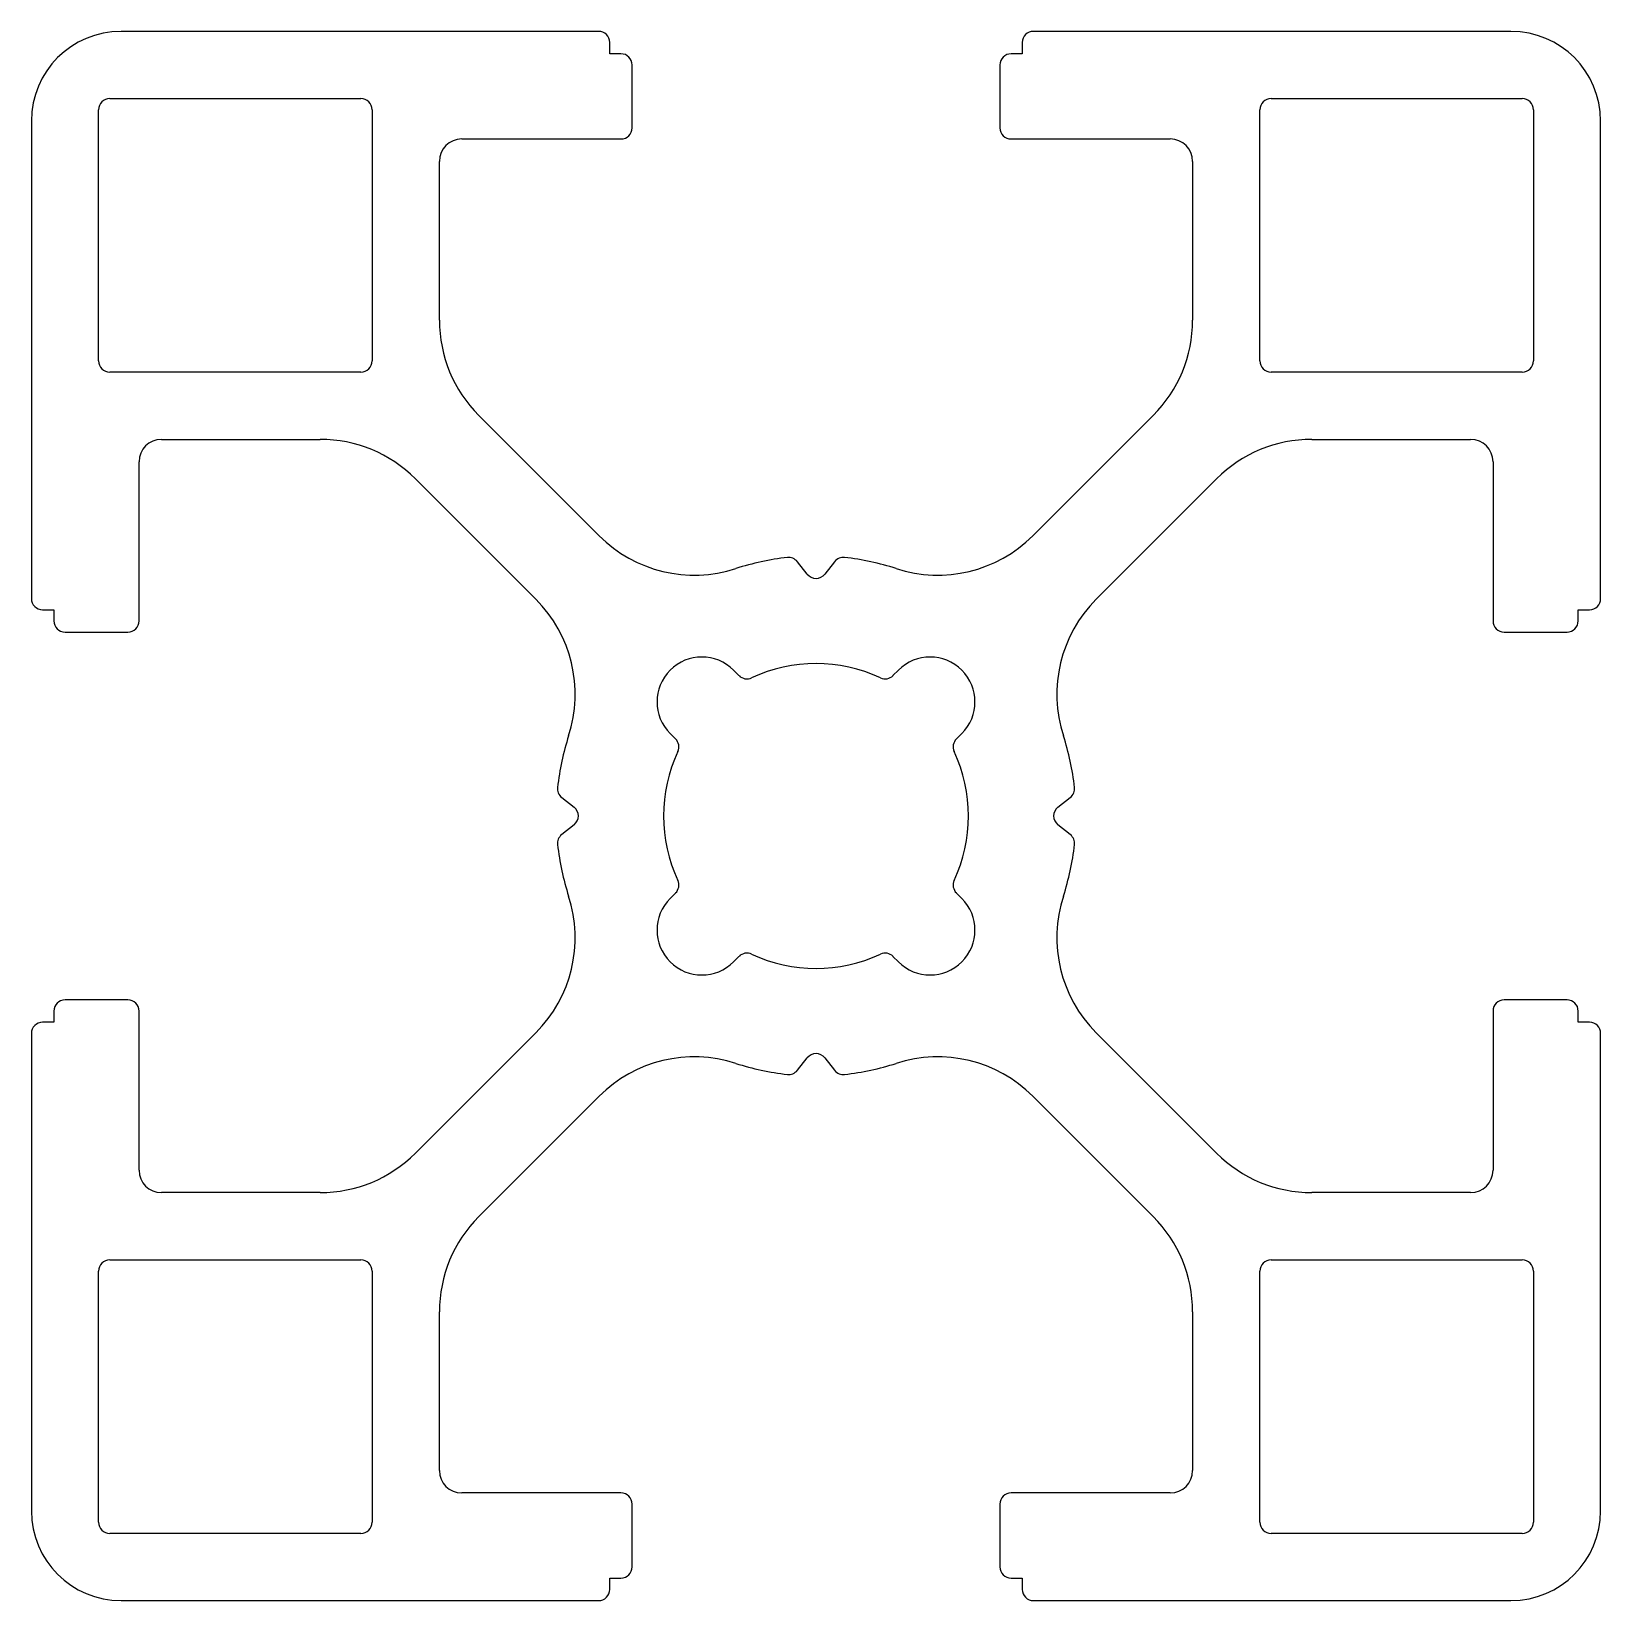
# Model space of a CAD drawing. Extents: x 1311.8 to 1346.8, y 2577.9 to 2612.9.
import ezdxf

# ---------------------------------------------------------------- set-up
doc = ezdxf.new("R2010")
doc.units = 0
doc.layers.get('0').update_dxf_attribs({"linetype": 'CONTINUOUS'})

msp = doc.modelspace()

# ---------------------------------------------------------------- linework, layer by layer
for p, q in [((1324.441, 2612.915), (1313.791, 2612.915)), ((1344.791, 2612.915), (1334.141, 2612.915)), ((1324.691, 2612.415), (1324.691, 2612.665)), ((1324.941, 2612.415), (1324.691, 2612.415)), ((1333.891, 2612.415), (1333.641, 2612.415)), ((1333.891, 2612.665), (1333.891, 2612.415)), ((1325.191, 2610.765), (1325.191, 2612.165)), ((1333.391, 2612.165), (1333.391, 2610.765)), ((1313.541, 2611.415), (1319.141, 2611.415)), ((1339.441, 2611.415), (1345.041, 2611.415)), ((1313.291, 2605.565), (1313.291, 2611.165)), ((1319.391, 2611.165), (1319.391, 2605.565)), ((1339.191, 2605.565), (1339.191, 2611.165)), ((1345.291, 2611.165), (1345.291, 2605.565)), ((1311.791, 2610.915), (1311.791, 2600.265)), ((1346.791, 2600.265), (1346.791, 2610.915)), ((1321.391, 2610.515), (1324.941, 2610.515)), ((1333.641, 2610.515), (1337.191, 2610.515)), ((1320.891, 2606.471), (1320.891, 2610.015)), ((1337.691, 2610.015), (1337.691, 2606.471)), ((1319.141, 2605.315), (1313.541, 2605.315)), ((1345.041, 2605.315), (1339.441, 2605.315)), ((1324.455, 2601.664), (1321.769, 2604.35)), ((1336.812, 2604.35), (1334.126, 2601.664)), ((1314.691, 2603.815), (1318.234, 2603.815)), ((1340.347, 2603.815), (1343.891, 2603.815)), ((1314.191, 2599.765), (1314.191, 2603.315)), ((1344.391, 2603.315), (1344.391, 2599.765)), ((1320.355, 2602.936), (1323.041, 2600.25)), ((1335.54, 2600.25), (1338.226, 2602.936)), ((1329.095, 2600.809), (1328.875, 2601.086)), ((1329.706, 2601.086), (1329.487, 2600.809)), ((1312.041, 2600.015), (1312.291, 2600.015)), ((1312.291, 2600.015), (1312.291, 2599.765)), ((1346.291, 2599.765), (1346.291, 2600.015)), ((1346.291, 2600.015), (1346.541, 2600.015)), ((1312.541, 2599.515), (1313.941, 2599.515)), ((1344.641, 2599.515), (1346.041, 2599.515)), ((1327.452, 2598.667), (1327.573, 2598.547)), ((1331.008, 2598.547), (1331.129, 2598.667)), ((1326.159, 2597.132), (1326.038, 2597.253)), ((1332.543, 2597.253), (1332.423, 2597.132)), ((1323.619, 2595.83), (1323.896, 2595.611)), ((1334.685, 2595.611), (1334.962, 2595.83)), ((1323.896, 2595.219), (1323.619, 2594.999)), ((1334.962, 2594.999), (1334.685, 2595.219)), ((1326.038, 2593.576), (1326.159, 2593.697)), ((1332.423, 2593.697), (1332.543, 2593.576)), ((1327.573, 2592.283), (1327.452, 2592.162)), ((1331.129, 2592.162), (1331.008, 2592.283)), ((1312.291, 2591.065), (1312.291, 2590.815)), ((1313.941, 2591.315), (1312.541, 2591.315)), ((1314.191, 2587.515), (1314.191, 2591.065)), ((1344.391, 2591.065), (1344.391, 2587.515)), ((1346.041, 2591.315), (1344.641, 2591.315)), ((1346.291, 2590.815), (1346.291, 2591.065)), ((1312.291, 2590.815), (1312.041, 2590.815)), ((1346.541, 2590.815), (1346.291, 2590.815)), ((1311.791, 2590.565), (1311.791, 2579.915)), ((1323.041, 2590.579), (1320.355, 2587.893)), ((1338.226, 2587.893), (1335.54, 2590.579)), ((1346.791, 2579.915), (1346.791, 2590.565)), ((1328.875, 2589.743), (1329.095, 2590.02)), ((1329.487, 2590.02), (1329.706, 2589.743)), ((1321.769, 2586.479), (1324.455, 2589.165)), ((1334.126, 2589.165), (1336.812, 2586.479)), ((1318.234, 2587.015), (1314.691, 2587.015)), ((1343.891, 2587.015), (1340.347, 2587.015)), ((1313.541, 2585.515), (1319.141, 2585.515)), ((1339.441, 2585.515), (1345.041, 2585.515)), ((1313.291, 2579.665), (1313.291, 2585.265)), ((1319.391, 2585.265), (1319.391, 2579.665)), ((1339.191, 2579.665), (1339.191, 2585.265)), ((1345.291, 2585.265), (1345.291, 2579.665)), ((1320.891, 2580.815), (1320.891, 2584.358)), ((1337.691, 2584.358), (1337.691, 2580.815)), ((1324.941, 2580.315), (1321.391, 2580.315)), ((1337.191, 2580.315), (1333.641, 2580.315)), ((1325.191, 2578.665), (1325.191, 2580.065)), ((1333.391, 2580.065), (1333.391, 2578.665)), ((1319.141, 2579.415), (1313.541, 2579.415)), ((1345.041, 2579.415), (1339.441, 2579.415)), ((1324.691, 2578.165), (1324.691, 2578.415)), ((1324.691, 2578.415), (1324.941, 2578.415)), ((1333.641, 2578.415), (1333.891, 2578.415)), ((1333.891, 2578.415), (1333.891, 2578.165)), ((1313.791, 2577.915), (1324.441, 2577.915)), ((1334.141, 2577.915), (1344.791, 2577.915))]:
    msp.add_line(p, q)
for centre, radius, start, end in [((1313.791, 2610.915), 2, 90, 180), ((1324.441, 2612.665), 0.25, 0, 90), ((1334.141, 2612.665), 0.25, 90, 180), ((1344.791, 2610.915), 2, 0, 90), ((1324.941, 2612.165), 0.25, 0, 90), ((1333.641, 2612.165), 0.25, 90, 180), ((1313.541, 2611.165), 0.25, 90, 180), ((1319.141, 2611.165), 0.25, 0, 90), ((1339.441, 2611.165), 0.25, 90, 180), ((1345.041, 2611.165), 0.25, 0, 90), ((1324.941, 2610.765), 0.25, 270, 0), ((1333.641, 2610.765), 0.25, 180, 270), ((1321.391, 2610.015), 0.5, 90, 180), ((1337.191, 2610.015), 0.5, 0, 90), ((1323.891, 2606.471), 3, 180, 225), ((1334.691, 2606.471), 3, 315, 360), ((1313.541, 2605.565), 0.25, 180, 270), ((1319.141, 2605.565), 0.25, 270, 0), ((1339.441, 2605.565), 0.25, 180, 270), ((1345.041, 2605.565), 0.25, 270, 360), ((1314.691, 2603.315), 0.5, 90, 180), ((1318.234, 2600.815), 3, 45, 90), ((1340.347, 2600.815), 3, 90, 135), ((1343.891, 2603.315), 0.5, 0, 90), ((1326.576, 2603.786), 3, 225, 287.9643), ((1332.005, 2603.786), 3, 252.0357, 315), ((1329.291, 2595.415), 5.8, 96.3228, 107.9643), ((1328.679, 2600.931), 0.25, 38.3967, 96.3228), ((1329.902, 2600.931), 0.25, 83.6772, 141.6033), ((1329.291, 2595.415), 5.8, 72.0357, 83.6772), ((1329.291, 2600.965), 0.25, 218.3967, 321.6033), ((1312.041, 2600.265), 0.25, 180, 270), ((1320.92, 2598.129), 3, 342.0357, 45), ((1337.662, 2598.129), 3, 135, 197.9643), ((1346.541, 2600.265), 0.25, 270, 0), ((1312.541, 2599.765), 0.25, 180, 270), ((1313.941, 2599.765), 0.25, 270, 0), ((1344.641, 2599.765), 0.25, 180, 270), ((1346.041, 2599.765), 0.25, 270, 0), ((1326.745, 2597.96), 1, 45, 225), ((1329.291, 2595.415), 3.4, 65.0272, 114.9728), ((1331.836, 2597.96), 1, 315, 135), ((1327.75, 2598.723), 0.25, 225, 294.9728), ((1330.832, 2598.723), 0.25, 245.0272, 315), ((1329.291, 2595.415), 5.8, 162.0357, 173.6772), ((1325.982, 2596.956), 0.25, 335.0272, 45), ((1332.599, 2596.956), 0.25, 135, 204.9728), ((1329.291, 2595.415), 5.8, 6.3228, 17.9643), ((1329.291, 2595.415), 3.4, 155.0272, 204.9728), ((1329.291, 2595.415), 3.4, 335.0272, 24.9728), ((1323.774, 2596.026), 0.25, 173.6772, 231.6033), ((1334.807, 2596.026), 0.25, 308.3967, 6.3228), ((1323.741, 2595.415), 0.25, 308.3967, 51.6033), ((1334.841, 2595.415), 0.25, 128.3967, 231.6033), ((1323.774, 2594.803), 0.25, 128.3967, 186.3228), ((1334.807, 2594.803), 0.25, 353.6772, 51.6033), ((1329.291, 2595.415), 5.8, 186.3228, 197.9643), ((1329.291, 2595.415), 5.8, 342.0357, 353.6772), ((1325.982, 2593.874), 0.25, 315, 24.9728), ((1332.599, 2593.874), 0.25, 155.0272, 225), ((1320.92, 2592.7), 3, 315, 17.9643), ((1326.745, 2592.869), 1, 135, 315), ((1331.836, 2592.869), 1, 225, 45), ((1337.662, 2592.7), 3, 162.0357, 225), ((1327.75, 2592.106), 0.25, 65.0272, 135), ((1329.291, 2595.415), 3.4, 245.0272, 294.9728), ((1330.832, 2592.106), 0.25, 45, 114.9728), ((1312.541, 2591.065), 0.25, 90, 180), ((1313.941, 2591.065), 0.25, 0, 90), ((1344.641, 2591.065), 0.25, 90, 180), ((1346.041, 2591.065), 0.25, 0, 90), ((1312.041, 2590.565), 0.25, 90, 180), ((1346.541, 2590.565), 0.25, 0, 90), ((1326.576, 2587.044), 3, 72.0357, 135), ((1329.291, 2589.865), 0.25, 38.3967, 141.6033), ((1332.005, 2587.044), 3, 45, 107.9643), ((1329.291, 2595.415), 5.8, 252.0357, 263.6772), ((1328.679, 2589.898), 0.25, 263.6772, 321.6033), ((1329.902, 2589.898), 0.25, 218.3967, 276.3228), ((1329.291, 2595.415), 5.8, 276.3228, 287.9643), ((1318.234, 2590.015), 3, 270, 315), ((1340.347, 2590.015), 3, 225, 270), ((1314.691, 2587.515), 0.5, 180, 270), ((1343.891, 2587.515), 0.5, 270, 0), ((1323.891, 2584.358), 3, 135, 180), ((1334.691, 2584.358), 3, 0, 45), ((1313.541, 2585.265), 0.25, 90, 180), ((1319.141, 2585.265), 0.25, 0, 90), ((1339.441, 2585.265), 0.25, 90, 180), ((1345.041, 2585.265), 0.25, 0, 90), ((1321.391, 2580.815), 0.5, 180, 270), ((1337.191, 2580.815), 0.5, 270, 0), ((1324.941, 2580.065), 0.25, 0, 90), ((1333.641, 2580.065), 0.25, 90, 180), ((1313.791, 2579.915), 2, 180, 270), ((1344.791, 2579.915), 2, 270, 0), ((1313.541, 2579.665), 0.25, 180, 270), ((1319.141, 2579.665), 0.25, 270, 0), ((1339.441, 2579.665), 0.25, 180, 270), ((1345.041, 2579.665), 0.25, 270, 360), ((1324.941, 2578.665), 0.25, 270, 0), ((1333.641, 2578.665), 0.25, 180, 270), ((1324.441, 2578.165), 0.25, 270, 0), ((1334.141, 2578.165), 0.25, 180, 270)]:
    msp.add_arc(centre, radius, start, end)

doc.saveas('drawing.dxf')
